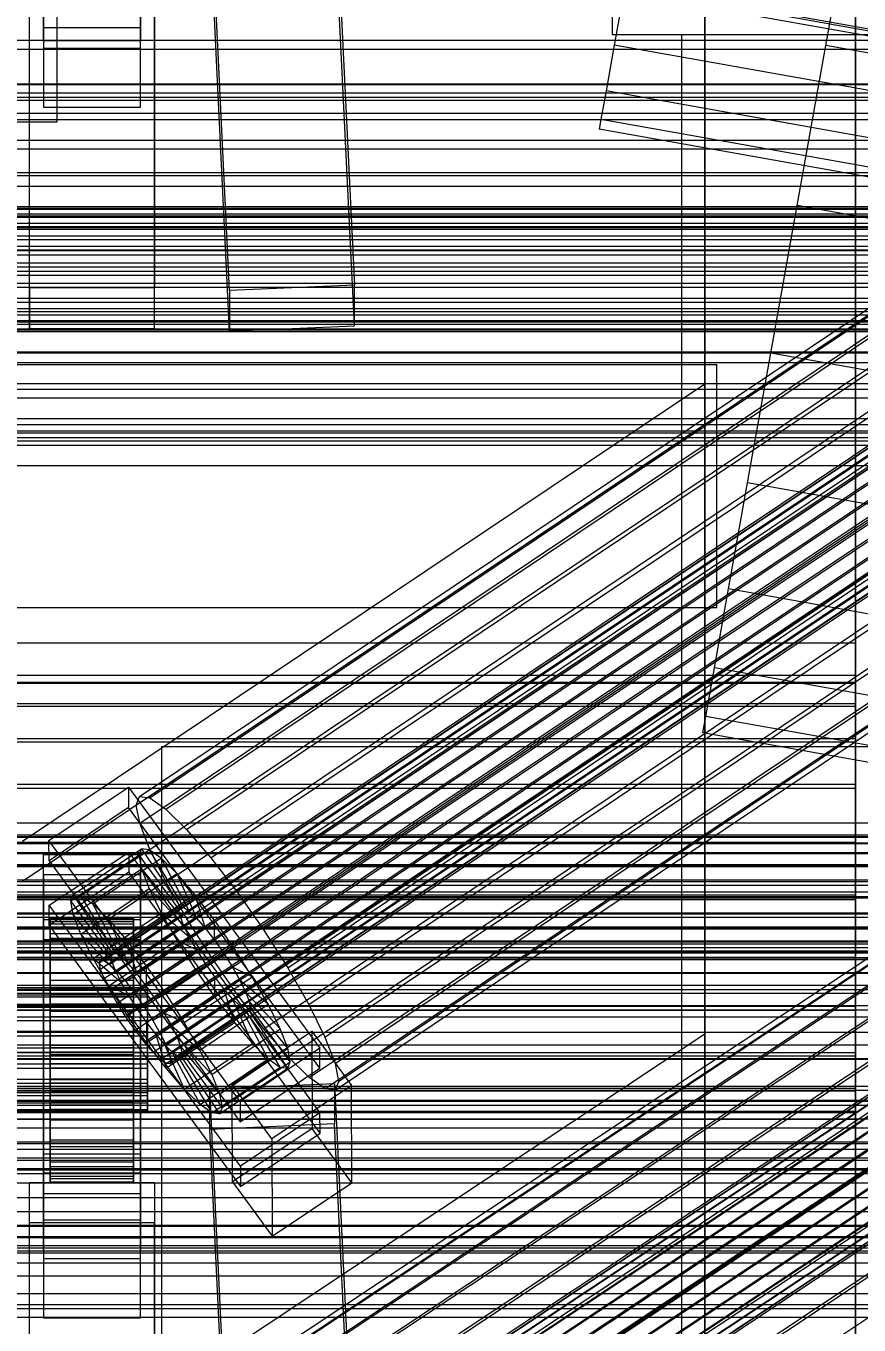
# Model space of a CAD drawing. Header units: millimetres. Extents: x -191664 to 191490, y -197311 to 10263.
# Drawn here: x 130.5 to 250.5, y -29468.4 to -29281.2 of the extents above; entities that cross this region are included whole.
import ezdxf

# ---------------------------------------------------------------- set-up
doc = ezdxf.new("R2010")
doc.units = ezdxf.units.MM
for name, color, linetype, lineweight in [('COTAS_USUARIO', 1, 'Continuous', 0), ('frontal_briquetadora', 7, 'Continuous', 0), ('frontal_C01', 7, 'Continuous', 0), ('frontal_C02', 7, 'Continuous', 0), ('frontal_C02-briq', 7, 'Continuous', 0), ('frontal_C03', 7, 'Continuous', 0), ('frontal_dos-mix', 7, 'Continuous', 0), ('frontal_secador', 7, 'Continuous', 0)]:
    doc.layers.add(name, color=color, linetype=linetype, lineweight=lineweight)
doc.dimstyles.new('PLANTA_100', dxfattribs={"dimtxt": 250, "dimasz": 150, "dimexe": 150, "dimexo": 80, "dimgap": 100, "dimtad": 1, "dimtih": 1, "dimtoh": 1, "dimdec": 1, "dimdsep": 46, "dimcen": 0.09, "dimclrd": 1, "dimclre": 1, "dimclrt": 1, "dimadec": 0, "dimazin": 0, "dimtfac": 1, "dimtdec": 4, "dimtofl": 0, "dimtmove": 0, "dimatfit": 3, "dimfxl": 1, "dimtolj": 1, "dimtzin": 0, "dimarcsym": 0})

# ---------------------------------------------------------------- blocks, each defined once
blk = doc.blocks.new('*D116')
at = {"layer": 'COTAS_USUARIO', "color": 1, "lineweight": -2, "transparency": 16777216}
for p, q in [((1200, -29000), (1200, -28850)), ((80, -29150), (1350, -29150)), ((80, -29430), (1350, -29430)), ((1200, -29580), (1200, -29730))]:
    blk.add_line(p, q, dxfattribs=at)
at = {"layer": 'COTAS_USUARIO', "color": 1, "transparency": 16777216}
for points in [[(1175, -29000), (1225, -29000), (1200, -29150)], [(1175, -29580), (1225, -29580), (1200, -29430)]]:
    blk.add_solid(points, dxfattribs=at)
at = {"layer": 'Defpoints', "color": 0, "transparency": 16777216}
for p in [(0, -29150), (0, -29430), (1200, -29430)]:
    blk.add_point(p, dxfattribs=at)
blk = doc.blocks.new('*D117')
at = {"layer": 'COTAS_USUARIO', "color": 1, "lineweight": -2, "transparency": 16777216}
for p, q in [((1200, -29280), (1200, -29130)), ((80, -29430), (1350, -29430)), ((80, -29710), (1350, -29710)), ((1200, -29860), (1200, -30010))]:
    blk.add_line(p, q, dxfattribs=at)
at = {"layer": 'COTAS_USUARIO', "color": 1, "transparency": 16777216}
for points in [[(1175, -29280), (1225, -29280), (1200, -29430)], [(1175, -29860), (1225, -29860), (1200, -29710)]]:
    blk.add_solid(points, dxfattribs=at)
at = {"layer": 'Defpoints', "color": 0, "transparency": 16777216}
for p in [(0, -29430), (0, -29710), (1200, -29710)]:
    blk.add_point(p, dxfattribs=at)
blk = doc.blocks.new('*D118')
at = {"layer": 'COTAS_USUARIO', "color": 1, "lineweight": -2, "transparency": 16777216}
for p, q in [((1200, -29560), (1200, -29410)), ((80, -29710), (1350, -29710)), ((80, -29990), (1350, -29990)), ((1200, -30140), (1200, -30290))]:
    blk.add_line(p, q, dxfattribs=at)
at = {"layer": 'COTAS_USUARIO', "color": 1, "transparency": 16777216}
for points in [[(1175, -29560), (1225, -29560), (1200, -29710)], [(1175, -30140), (1225, -30140), (1200, -29990)]]:
    blk.add_solid(points, dxfattribs=at)
at = {"layer": 'Defpoints', "color": 0, "transparency": 16777216}
for p in [(0, -29710), (0, -29990), (1200, -29990)]:
    blk.add_point(p, dxfattribs=at)

msp = doc.modelspace()

# ---------------------------------------------------------------- linework, layer by layer
at = {"layer": 'frontal_briquetadora', "color": 253, "true_color": 0xa8b8bb}
msp.add_line((345, -29332.75), (-305, -29332.75), dxfattribs=at)
at = {"layer": 'frontal_C01', "color": 251, "true_color": 0x586d65}
for p, q in [((250, -31735.76), (250, -28680.37)), ((250, -28685.1), (250, -31740.5))]:
    msp.add_line(p, q, dxfattribs=at)
at = {"layer": 'frontal_C01', "color": 139, "true_color": 0x345e4e}
for p, q in [((228.3, -29426.45), (228.3, -29114.26)), ((228.3, -29119.95), (228.3, -29432.13)), ((228.3, -29426.45), (130, -29491.69)), ((228.3, -29738.63), (228.3, -29426.45)), ((228.3, -29426.45), (228.3, -29432.13)), ((130, -29497.38), (228.3, -29432.13)), ((228.3, -29432.13), (228.3, -29744.32))]:
    msp.add_line(p, q, dxfattribs=at)
at = {"layer": 'frontal_C01', "color": 139, "true_color": 0x354b57}
for p, q in [((425, -29283.32), (-425, -29283.32)), ((-425, -29294.69), (425, -29294.69)), ((-450, -29413.43), (450, -29413.43)), ((450, -29426.23), (-450, -29426.23)), ((450, -29446.58), (-450, -29446.58)), ((-450, -29459.39), (450, -29459.39))]:
    msp.add_line(p, q, dxfattribs=at)
at = {"layer": 'frontal_C01', "color": 252, "true_color": 0x83939a}
for p, q in [((146.87, -29485.09), (331.18, -29362.76)), ((148.32, -29485.09), (332.63, -29362.76)), ((146.38, -29486.52), (330.69, -29364.19)), ((150.63, -29486.54), (334.94, -29364.21)), ((146.89, -29489.3), (331.2, -29366.97)), ((153.64, -29489.33), (337.95, -29367)), ((148.35, -29493.23), (332.66, -29370.9)), ((157.15, -29493.27), (341.46, -29370.94)), ((150.67, -29498.04), (334.98, -29375.71)), ((345.23, -29375.76), (160.92, -29498.09)), ((153.69, -29503.42), (338, -29381.09)), ((164.69, -29503.47), (349, -29381.14)), ((157.21, -29508.98), (341.52, -29386.65)), ((168.21, -29509.04), (352.52, -29386.71)), ((160.98, -29514.36), (345.29, -29392.03)), ((171.23, -29514.41), (355.54, -29392.08)), ((164.75, -29519.18), (349.06, -29396.85)), ((173.55, -29519.23), (357.86, -29396.89))]:
    msp.add_line(p, q, dxfattribs=at)
at = {"layer": 'frontal_C01', "color": 9, "true_color": 0xbac6cb}
for p, q in [((141.22, -29508.52), (355.02, -29366.62)), ((141.73, -29508.53), (355.53, -29366.62)), ((141.04, -29509.03), (354.84, -29367.13)), ((141.22, -29510.01), (355.02, -29368.11)), ((142.55, -29509.04), (356.35, -29367.13)), ((143.62, -29510.03), (357.42, -29368.12)), ((141.74, -29511.41), (355.54, -29369.5)), ((144.86, -29511.42), (358.66, -29369.52)), ((142.56, -29513.11), (356.36, -29371.21)), ((360, -29371.23), (146.2, -29513.13)), ((143.64, -29515.02), (357.43, -29373.11)), ((147.53, -29515.04), (361.33, -29373.13)), ((144.88, -29516.99), (358.68, -29375.08)), ((148.78, -29517.01), (362.58, -29375.1)), ((146.22, -29518.89), (360.02, -29376.99)), ((149.85, -29518.91), (363.65, -29377.01)), ((147.55, -29520.6), (361.35, -29378.7)), ((150.67, -29520.62), (364.47, -29378.71)), ((148.8, -29522), (362.6, -29380.1)), ((149.86, -29522.99), (363.66, -29381.08)), ((150.68, -29523.5), (364.48, -29381.6)), ((151.19, -29522.01), (364.99, -29380.11)), ((151.2, -29523.5), (364.99, -29381.6)), ((151.37, -29523), (365.17, -29381.09))]:
    msp.add_line(p, q, dxfattribs=at)
at = {"layer": 'frontal_C02', "color": 251, "true_color": 0x586d65}
for p, q in [((250, -31767.54), (250, -28976.99)), ((250, -28981.77), (250, -31772.31))]:
    msp.add_line(p, q, dxfattribs=at)
at = {"layer": 'frontal_C02', "color": 139, "true_color": 0x345e4e}
for p, q in [((228.3, -29332.83), (228.3, -29158.45)), ((228.3, -29164.19), (228.3, -29338.57)), ((228.3, -29332.83), (130, -29398.69)), ((228.3, -29617.65), (228.3, -29332.83)), ((228.3, -29332.83), (228.3, -29338.57)), ((130, -29404.43), (228.3, -29338.57)), ((228.3, -29338.57), (228.3, -29623.39))]:
    msp.add_line(p, q, dxfattribs=at)
at = {"layer": 'frontal_C02', "color": 139, "true_color": 0x354b57}
for p, q in [((133, -29281.47), (133, -29235.56)), ((147, -29235.56), (147, -29281.47)), ((133, -29238.48), (133, -29284.39)), ((147, -29284.39), (147, -29238.48)), ((159.83, -29319.34), (156.96, -29259.96)), ((174.94, -29259.16), (177.81, -29318.54)), ((159.83, -29325.18), (156.96, -29265.8)), ((177.81, -29324.39), (174.94, -29265.01)), ((133, -29283.35), (133, -29269.32)), ((147, -29269.32), (147, -29283.35)), ((131, -29318.94), (131, -29273.41)), ((149, -29273.41), (149, -29318.94)), ((133, -29278.89), (133, -29292.92)), ((147, -29292.92), (147, -29278.89)), ((131, -29324.78), (131, -29279.26)), ((149, -29324.78), (149, -29279.26)), ((147, -29281.47), (133, -29281.47)), ((133, -29281.47), (133, -29284.39)), ((147, -29284.39), (147, -29281.47)), ((147, -29283.35), (133, -29283.35)), ((133, -29283.35), (133, -29292.92)), ((133, -29284.39), (147, -29284.39)), ((147, -29292.92), (147, -29283.35)), ((133, -29292.92), (147, -29292.92)), ((-425, -29313.48), (425, -29313.48)), ((149, -29318.94), (131, -29318.94)), ((131, -29318.94), (131, -29324.78)), ((149, -29324.78), (149, -29318.94)), ((177.81, -29318.54), (159.83, -29319.34)), ((159.83, -29319.34), (159.83, -29325.18)), ((177.81, -29324.39), (177.81, -29318.54)), ((425, -29324.96), (-425, -29324.96)), ((131, -29324.78), (149, -29324.78)), ((159.83, -29325.18), (177.81, -29324.39)), ((425, -29328.33), (-425, -29328.33)), ((-425, -29339.8), (425, -29339.8)), ((133.81, -29398.54), (145.28, -29390.86)), ((145.28, -29390.86), (145.29, -29393.78)), ((145.28, -29390.86), (172.81, -29428.45)), ((145.29, -29393.78), (133.82, -29401.46)), ((172.82, -29431.37), (145.29, -29393.78)), ((133.82, -29401.46), (133.81, -29398.54)), ((161.34, -29436.14), (133.81, -29398.54)), ((133, -29403.51), (133, -29400.59)), ((133, -29400.59), (147, -29400.59)), ((133, -29446.49), (133, -29400.59)), ((133.85, -29407.89), (145.32, -29400.21)), ((145.32, -29400.21), (145.33, -29403.13)), ((145.32, -29400.21), (172.85, -29437.8)), ((147, -29400.59), (147, -29403.51)), ((147, -29400.59), (147, -29446.49)), ((133.82, -29401.46), (161.35, -29439.06)), ((147, -29403.51), (133, -29403.51)), ((133, -29403.51), (133, -29449.42)), ((145.33, -29403.13), (133.86, -29410.82)), ((172.86, -29440.73), (145.33, -29403.13)), ((147, -29449.42), (147, -29403.51)), ((133.86, -29410.82), (133.85, -29407.89)), ((161.38, -29445.49), (133.85, -29407.89)), ((133, -29412.86), (133, -29409.94)), ((133, -29409.94), (147, -29409.94)), ((133, -29455.85), (133, -29409.94)), ((147, -29409.94), (147, -29412.86)), ((147, -29409.94), (147, -29455.85)), ((133.86, -29410.82), (161.39, -29448.41)), ((147, -29412.86), (133, -29412.86)), ((133, -29412.86), (133, -29458.77)), ((147, -29458.77), (147, -29412.86)), ((160.19, -29433.69), (171.66, -29426.01)), ((171.66, -29426.01), (171.72, -29440.04)), ((171.66, -29426.01), (177.39, -29433.84)), ((172.81, -29428.45), (161.34, -29436.14)), ((172.82, -29431.37), (172.81, -29428.45)), ((161.35, -29439.06), (172.82, -29431.37)), ((156.96, -29434.34), (174.94, -29433.54)), ((160.25, -29447.72), (160.19, -29433.69)), ((165.93, -29441.52), (160.19, -29433.69)), ((177.39, -29433.84), (165.93, -29441.52)), ((174.94, -29433.54), (174.94, -29439.39)), ((174.94, -29433.54), (177.81, -29492.92)), ((177.45, -29447.87), (177.39, -29433.84)), ((156.96, -29440.18), (156.96, -29434.34)), ((159.83, -29493.72), (156.96, -29434.34)), ((161.34, -29436.14), (161.35, -29439.06)), ((172.85, -29437.8), (161.38, -29445.49)), ((172.86, -29440.73), (172.85, -29437.8)), ((174.94, -29439.39), (156.96, -29440.18)), ((177.81, -29498.77), (174.94, -29439.39)), ((159.83, -29499.56), (156.96, -29440.18)), ((171.72, -29440.04), (160.25, -29447.72)), ((161.39, -29448.41), (172.86, -29440.73)), ((165.93, -29441.52), (165.98, -29455.55)), ((177.45, -29447.87), (171.72, -29440.04)), ((133, -29457.73), (133, -29443.7)), ((133, -29443.7), (147, -29443.7)), ((133, -29453.27), (133, -29443.7)), ((147, -29443.7), (147, -29457.73)), ((147, -29443.7), (147, -29453.27)), ((161.38, -29445.49), (161.39, -29448.41)), ((147, -29446.49), (133, -29446.49)), ((133, -29446.49), (133, -29449.42)), ((147, -29449.42), (147, -29446.49)), ((131, -29453.64), (131, -29447.8)), ((131, -29447.8), (149, -29447.8)), ((131, -29493.32), (131, -29447.8)), ((149, -29447.8), (149, -29453.64)), ((149, -29447.8), (149, -29493.32)), ((160.25, -29447.72), (165.98, -29455.55)), ((165.98, -29455.55), (177.45, -29447.87)), ((133, -29449.42), (147, -29449.42)), ((149, -29453.64), (131, -29453.64)), ((131, -29499.16), (131, -29453.64)), ((147, -29453.27), (133, -29453.27)), ((133, -29453.27), (133, -29467.3)), ((147, -29467.3), (147, -29453.27)), ((149, -29499.16), (149, -29453.64)), ((147, -29455.85), (133, -29455.85)), ((133, -29455.85), (133, -29458.77)), ((147, -29458.77), (147, -29455.85)), ((147, -29457.73), (133, -29457.73)), ((133, -29457.73), (133, -29467.3)), ((147, -29467.3), (147, -29457.73)), ((133, -29458.77), (147, -29458.77)), ((133, -29467.3), (147, -29467.3))]:
    msp.add_line(p, q, dxfattribs=at)
at = {"layer": 'frontal_C02', "color": 252, "true_color": 0x83939a}
for p, q in [((146.87, -29392.23), (331.18, -29268.74)), ((148.32, -29392.42), (332.63, -29268.94)), ((146.38, -29393.47), (330.69, -29269.99)), ((150.63, -29394.05), (334.94, -29270.56)), ((146.89, -29396.07), (331.2, -29272.59)), ((153.64, -29396.99), (337.95, -29273.5)), ((148.35, -29399.85), (332.66, -29276.36)), ((157.15, -29401.04), (341.46, -29277.56)), ((150.67, -29404.55), (334.98, -29281.06)), ((345.23, -29282.46), (160.92, -29405.94)), ((153.69, -29409.85), (338, -29286.36)), ((164.69, -29411.34), (349, -29287.86)), ((-311.15, -29290.83), (311.15, -29290.83)), ((-311.15, -29291.47), (311.15, -29291.47)), ((-311.15, -29291.92), (311.15, -29291.92)), ((157.21, -29415.38), (341.52, -29291.9)), ((-311.15, -29293.79), (311.15, -29293.79)), ((168.21, -29416.88), (352.52, -29293.4)), ((-311.15, -29294.67), (311.15, -29294.67)), ((-311.15, -29297.64), (311.15, -29297.64)), ((160.98, -29420.79), (345.29, -29297.3)), ((-311.15, -29298.89), (311.15, -29298.89)), ((171.23, -29422.18), (355.54, -29298.7)), ((-311.15, -29302.76), (311.15, -29302.76)), ((164.75, -29425.68), (349.06, -29302.2)), ((-311.15, -29304.29), (311.15, -29304.29)), ((173.55, -29426.88), (357.86, -29303.4)), ((168.26, -29429.74), (352.57, -29306.25)), ((311.15, -29308.79), (-311.15, -29308.79)), ((175.02, -29430.66), (359.33, -29307.17)), ((-311.15, -29310.5), (311.15, -29310.5)), ((171.28, -29432.68), (355.58, -29309.19)), ((175.52, -29433.26), (359.83, -29309.77)), ((173.58, -29434.3), (357.89, -29310.82)), ((175.03, -29434.5), (359.34, -29311.02)), ((-311.15, -29315.33), (311.15, -29315.33)), ((-311.15, -29317.1), (311.15, -29317.1)), ((-311.15, -29321.93), (311.15, -29321.93)), ((-311.15, -29323.64), (311.15, -29323.64)), ((-311.15, -29328.14), (311.15, -29328.14)), ((-311.15, -29329.67), (311.15, -29329.67)), ((-311.15, -29333.54), (311.15, -29333.54)), ((-311.15, -29334.79), (311.15, -29334.79)), ((-311.15, -29337.76), (311.15, -29337.76)), ((-311.15, -29338.64), (311.15, -29338.64)), ((-311.15, -29340.51), (311.15, -29340.51)), ((-311.15, -29340.96), (311.15, -29340.96)), ((-311.15, -29341.6), (311.15, -29341.6)), ((146.38, -29393.47), (146.87, -29392.23)), ((146.87, -29392.23), (148.32, -29392.42)), ((148.32, -29392.42), (150.63, -29394.05)), ((146.89, -29396.07), (146.38, -29393.47)), ((150.63, -29394.05), (153.64, -29396.99)), ((148.35, -29399.85), (146.89, -29396.07)), ((153.64, -29396.99), (157.15, -29401.04)), ((150.67, -29404.55), (148.35, -29399.85)), ((157.15, -29401.04), (160.92, -29405.94)), ((153.69, -29409.85), (150.67, -29404.55)), ((160.92, -29405.94), (164.69, -29411.34)), ((157.21, -29415.38), (153.69, -29409.85)), ((164.69, -29411.34), (168.21, -29416.88)), ((160.98, -29420.79), (157.21, -29415.38)), ((168.21, -29416.88), (171.23, -29422.18)), ((164.75, -29425.68), (160.98, -29420.79)), ((171.23, -29422.18), (173.55, -29426.88)), ((168.26, -29429.74), (164.75, -29425.68)), ((173.55, -29426.88), (175.02, -29430.66)), ((171.28, -29432.68), (168.26, -29429.74)), ((175.02, -29430.66), (175.52, -29433.26)), ((173.58, -29434.3), (171.28, -29432.68)), ((175.03, -29434.5), (173.58, -29434.3)), ((175.52, -29433.26), (175.03, -29434.5))]:
    msp.add_line(p, q, dxfattribs=at)
at = {"layer": 'frontal_C02', "color": 9, "true_color": 0xbac6cb}
for p, q in [((141.04, -29416.19), (354.84, -29272.95)), ((141.22, -29415.75), (355.02, -29272.51)), ((141.73, -29415.82), (355.53, -29272.58)), ((142.55, -29416.4), (356.35, -29273.16)), ((141.22, -29417.11), (355.02, -29273.87)), ((141.74, -29418.45), (355.54, -29275.21)), ((143.62, -29417.44), (357.42, -29274.2)), ((142.56, -29420.12), (356.36, -29276.88)), ((144.86, -29418.88), (358.66, -29275.64)), ((143.64, -29422), (357.43, -29278.75)), ((360, -29277.37), (146.2, -29420.61)), ((144.88, -29423.96), (358.68, -29280.72)), ((147.53, -29422.53), (361.33, -29279.28)), ((146.22, -29425.87), (360.02, -29282.63)), ((148.78, -29424.49), (362.58, -29281.25)), ((147.55, -29427.61), (361.35, -29284.37)), ((149.85, -29426.37), (363.65, -29283.12)), ((148.8, -29429.04), (362.6, -29285.8)), ((150.67, -29428.03), (364.47, -29284.79)), ((151.19, -29429.37), (364.99, -29286.13)), ((149.86, -29430.09), (363.66, -29286.84)), ((150.68, -29430.66), (364.48, -29287.42)), ((151.2, -29430.73), (364.99, -29287.49)), ((151.37, -29430.29), (365.17, -29287.05)), ((-440, -29307.22), (440, -29307.22)), ((-440, -29307.45), (440, -29307.45)), ((-440, -29307.61), (440, -29307.61)), ((-440, -29308.27), (440, -29308.27)), ((-440, -29308.58), (440, -29308.58)), ((-440, -29309.63), (440, -29309.63)), ((-440, -29310.08), (440, -29310.08)), ((-440, -29311.45), (440, -29311.45)), ((-440, -29311.99), (440, -29311.99)), ((440, -29313.58), (-440, -29313.58)), ((-440, -29314.19), (440, -29314.19)), ((-440, -29315.9), (440, -29315.9)), ((-440, -29316.53), (440, -29316.53)), ((-440, -29318.24), (440, -29318.24)), ((-440, -29318.84), (440, -29318.84)), ((-440, -29320.44), (440, -29320.44)), ((-440, -29320.98), (440, -29320.98)), ((-440, -29322.35), (440, -29322.35)), ((-440, -29322.8), (440, -29322.8)), ((-440, -29323.85), (440, -29323.85)), ((-440, -29324.16), (440, -29324.16)), ((-440, -29324.82), (440, -29324.82)), ((-440, -29324.98), (440, -29324.98)), ((-440, -29325.21), (440, -29325.21)), ((141.04, -29416.19), (141.22, -29415.75)), ((141.22, -29417.11), (141.04, -29416.19)), ((141.22, -29415.75), (141.73, -29415.82)), ((141.74, -29418.45), (141.22, -29417.11)), ((141.73, -29415.82), (142.55, -29416.4)), ((142.55, -29416.4), (143.62, -29417.44)), ((143.62, -29417.44), (144.86, -29418.88)), ((142.56, -29420.12), (141.74, -29418.45)), ((144.86, -29418.88), (146.2, -29420.61)), ((-148, -29419.73), (148, -29419.73)), ((-148, -29419.95), (148, -29419.95)), ((-148, -29420.12), (148, -29420.12)), ((-148, -29420.78), (148, -29420.78)), ((-148, -29421.09), (148, -29421.09)), ((143.64, -29422), (142.56, -29420.12)), ((146.2, -29420.61), (147.53, -29422.53)), ((148, -29419.95), (148, -29419.73)), ((148, -29419.73), (148, -29420.12)), ((148, -29420.78), (148, -29419.95)), ((148, -29420.12), (148, -29421.09)), ((148, -29422.14), (148, -29420.78)), ((148, -29421.09), (148, -29422.58)), ((-148, -29422.14), (148, -29422.14)), ((-148, -29422.58), (148, -29422.58)), ((144.88, -29423.96), (143.64, -29422)), ((147.53, -29422.53), (148.78, -29424.49)), ((148, -29423.95), (148, -29422.14)), ((148, -29422.58), (148, -29424.5)), ((-148, -29423.95), (148, -29423.95)), ((-148, -29424.5), (148, -29424.5)), ((146.22, -29425.87), (144.88, -29423.96)), ((148, -29426.09), (148, -29423.95)), ((148, -29424.5), (148, -29426.7)), ((148.78, -29424.49), (149.85, -29426.37)), ((148, -29426.09), (-148, -29426.09)), ((-148, -29426.7), (148, -29426.7)), ((147.55, -29427.61), (146.22, -29425.87)), ((148, -29428.41), (148, -29426.09)), ((148, -29426.7), (148, -29429.04)), ((149.85, -29426.37), (150.67, -29428.03)), ((-148, -29428.41), (148, -29428.41)), ((148.8, -29429.04), (147.55, -29427.61)), ((148, -29430.75), (148, -29428.41)), ((150.67, -29428.03), (151.19, -29429.37)), ((-148, -29429.04), (148, -29429.04)), ((148, -29429.04), (148, -29431.35)), ((149.86, -29430.09), (148.8, -29429.04)), ((150.68, -29430.66), (149.86, -29430.09)), ((151.19, -29429.37), (151.37, -29430.29)), ((151.37, -29430.29), (151.2, -29430.73)), ((-148, -29430.75), (148, -29430.75)), ((-148, -29431.35), (148, -29431.35)), ((148, -29432.95), (148, -29430.75)), ((148, -29431.35), (148, -29433.49)), ((151.2, -29430.73), (150.68, -29430.66)), ((-148, -29432.95), (148, -29432.95)), ((-148, -29433.49), (148, -29433.49)), ((148, -29434.86), (148, -29432.95)), ((148, -29433.49), (148, -29435.3)), ((-148, -29434.86), (148, -29434.86)), ((-148, -29435.3), (148, -29435.3)), ((148, -29436.36), (148, -29434.86)), ((148, -29435.3), (148, -29436.67)), ((-148, -29436.36), (148, -29436.36)), ((-148, -29436.67), (148, -29436.67)), ((-148, -29437.33), (148, -29437.33)), ((-148, -29437.49), (148, -29437.49)), ((-148, -29437.72), (148, -29437.72)), ((148, -29437.33), (148, -29436.36)), ((148, -29436.67), (148, -29437.49)), ((148, -29437.72), (148, -29437.33)), ((148, -29437.49), (148, -29437.72))]:
    msp.add_line(p, q, dxfattribs=at)
at = {"layer": 'frontal_C02', "color": 155, "true_color": 0x617580}
for p, q in [((137.31, -29406.33), (147.14, -29399.75)), ((138.4, -29406.48), (148.23, -29399.89)), ((147.14, -29399.75), (146.78, -29400.68)), ((148.23, -29399.89), (147.14, -29399.75)), ((147.14, -29399.75), (152.69, -29408.07)), ((149.95, -29401.11), (148.23, -29399.89)), ((148.23, -29399.89), (153.2, -29408.14)), ((136.95, -29407.26), (146.78, -29400.68)), ((140.12, -29407.7), (149.95, -29401.11)), ((146.78, -29400.68), (152.51, -29408.51)), ((146.78, -29400.68), (147.15, -29402.62)), ((152.21, -29403.31), (149.95, -29401.11)), ((149.95, -29401.11), (154.02, -29408.71)), ((137.32, -29409.21), (147.15, -29402.62)), ((142.38, -29409.89), (152.21, -29403.31)), ((147.15, -29402.62), (152.69, -29409.43)), ((147.15, -29402.62), (148.25, -29405.45)), ((154.83, -29406.34), (152.21, -29403.31)), ((152.21, -29403.31), (155.08, -29409.76)), ((138.42, -29412.03), (148.25, -29405.45)), ((148.25, -29405.45), (153.21, -29410.77)), ((148.25, -29405.45), (149.99, -29408.96)), ((136.95, -29407.26), (137.31, -29406.33)), ((142.68, -29415.1), (136.95, -29407.26)), ((137.32, -29409.21), (136.95, -29407.26)), ((142.86, -29414.65), (137.31, -29406.33)), ((137.31, -29406.33), (138.4, -29406.48)), ((143.37, -29414.72), (138.4, -29406.48)), ((138.4, -29406.48), (140.12, -29407.7)), ((144.19, -29415.3), (140.12, -29407.7)), ((140.12, -29407.7), (142.38, -29409.89)), ((152.69, -29408.07), (142.86, -29414.65)), ((145, -29412.93), (154.83, -29406.34)), ((152.51, -29408.51), (152.69, -29408.07)), ((152.69, -29408.07), (153.2, -29408.14)), ((157.65, -29410.01), (154.83, -29406.34)), ((154.83, -29406.34), (156.33, -29411.19)), ((134, -29419.73), (134, -29409.73)), ((134, -29409.73), (134, -29410.21)), ((134, -29409.73), (146, -29409.73)), ((134, -29410.55), (134, -29409.73)), ((142.86, -29416.02), (137.32, -29409.21)), ((138.42, -29412.03), (137.32, -29409.21)), ((140.16, -29415.55), (149.99, -29408.96)), ((145.26, -29416.34), (142.38, -29409.89)), ((142.38, -29409.89), (145, -29412.93)), ((152.51, -29408.51), (142.68, -29415.1)), ((152.69, -29409.43), (142.86, -29416.02)), ((153.2, -29408.14), (143.37, -29414.72)), ((154.02, -29408.71), (144.19, -29415.3)), ((155.08, -29409.76), (145.26, -29416.34)), ((146, -29410.21), (146, -29409.73)), ((146, -29409.73), (146, -29419.73)), ((146, -29409.73), (146, -29410.55)), ((149.99, -29408.96), (154.03, -29412.43)), ((149.99, -29408.96), (152.25, -29412.93)), ((152.69, -29409.43), (152.51, -29408.51)), ((153.21, -29410.77), (152.69, -29409.43)), ((153.2, -29408.14), (154.02, -29408.71)), ((154.02, -29408.71), (155.08, -29409.76)), ((155.08, -29409.76), (156.33, -29411.19)), ((134, -29419.95), (134, -29410.21)), ((134, -29410.21), (134, -29411.95)), ((134, -29410.21), (146, -29410.21)), ((134, -29420.12), (134, -29410.55)), ((134, -29410.55), (146, -29410.55)), ((134, -29412.61), (134, -29410.55)), ((153.21, -29410.77), (143.38, -29417.36)), ((146, -29411.95), (146, -29410.21)), ((146, -29410.21), (146, -29419.95)), ((146, -29410.55), (146, -29420.12)), ((146, -29410.55), (146, -29412.61)), ((156.33, -29411.19), (146.5, -29417.78)), ((157.65, -29410.01), (147.82, -29416.59)), ((154.03, -29412.43), (153.21, -29410.77)), ((156.33, -29411.19), (157.66, -29412.93)), ((157.66, -29412.93), (157.65, -29410.01)), ((160.47, -29414.05), (157.65, -29410.01)), ((134, -29420.78), (134, -29411.95)), ((134, -29411.95), (134, -29414.83)), ((134, -29411.95), (146, -29411.95)), ((134, -29421.09), (134, -29412.61)), ((134, -29412.61), (146, -29412.61)), ((134, -29415.76), (134, -29412.61)), ((143.38, -29417.36), (138.42, -29412.03)), ((140.16, -29415.55), (138.42, -29412.03)), ((142.42, -29419.51), (152.25, -29412.93)), ((154.03, -29412.43), (144.2, -29419.02)), ((146.5, -29417.78), (145, -29412.93)), ((145, -29412.93), (147.82, -29416.59)), ((146, -29414.83), (146, -29411.95)), ((146, -29411.95), (146, -29420.78)), ((146, -29412.61), (146, -29421.09)), ((146, -29412.61), (146, -29415.76)), ((147.83, -29419.51), (157.66, -29412.93)), ((152.25, -29412.93), (155.1, -29414.31)), ((152.25, -29412.93), (154.88, -29417.07)), ((155.1, -29414.31), (154.03, -29412.43)), ((157.66, -29412.93), (159, -29414.84)), ((134, -29422.14), (134, -29414.83)), ((134, -29414.83), (134, -29418.66)), ((134, -29414.83), (146, -29414.83)), ((144.2, -29419.02), (140.16, -29415.55)), ((142.42, -29419.51), (140.16, -29415.55)), ((142.86, -29414.65), (142.68, -29415.1)), ((142.68, -29415.1), (142.86, -29416.02)), ((143.37, -29414.72), (142.86, -29414.65)), ((144.19, -29415.3), (143.37, -29414.72)), ((145.26, -29416.34), (144.19, -29415.3)), ((155.1, -29414.31), (145.27, -29420.9)), ((146, -29418.66), (146, -29414.83)), ((146, -29414.83), (146, -29422.14)), ((159, -29414.84), (149.17, -29421.43)), ((150.64, -29420.63), (160.47, -29414.05)), ((156.35, -29416.27), (155.1, -29414.31)), ((160.47, -29414.05), (159, -29414.84)), ((159, -29414.84), (160.25, -29416.8)), ((163.1, -29418.19), (160.47, -29414.05)), ((134, -29422.58), (134, -29415.76)), ((134, -29415.76), (146, -29415.76)), ((134, -29419.8), (134, -29415.76)), ((142.86, -29416.02), (143.38, -29417.36)), ((143.38, -29417.36), (144.2, -29419.02)), ((145.05, -29423.66), (154.88, -29417.07)), ((146.5, -29417.78), (145.26, -29416.34)), ((146, -29415.76), (146, -29422.58)), ((146, -29415.76), (146, -29419.8)), ((156.35, -29416.27), (146.52, -29422.86)), ((147.82, -29416.59), (147.83, -29419.51)), ((147.82, -29416.59), (150.64, -29420.63)), ((160.25, -29416.8), (150.42, -29423.39)), ((154.88, -29417.07), (156.35, -29416.27)), ((154.88, -29417.07), (157.7, -29421.11)), ((157.69, -29418.19), (156.35, -29416.27)), ((163.1, -29418.19), (160.25, -29416.8)), ((160.25, -29416.8), (161.32, -29418.68)), ((134, -29423.95), (134, -29418.66)), ((134, -29418.66), (134, -29423.17)), ((134, -29418.66), (146, -29418.66)), ((144.2, -29419.02), (145.27, -29420.9)), ((146, -29423.17), (146, -29418.66)), ((146, -29418.66), (146, -29423.95)), ((147.83, -29419.51), (146.5, -29417.78)), ((157.69, -29418.19), (147.86, -29424.77)), ((161.32, -29418.68), (151.49, -29425.27)), ((153.27, -29424.78), (163.1, -29418.19)), ((157.7, -29421.11), (157.69, -29418.19)), ((159.02, -29419.92), (157.69, -29418.19)), ((165.37, -29422.15), (161.32, -29418.68)), ((161.32, -29418.68), (162.14, -29420.35)), ((165.37, -29422.15), (163.1, -29418.19)), ((134, -29419.95), (134, -29419.73)), ((146, -29419.73), (134, -29419.73)), ((134, -29419.73), (134, -29420.12)), ((134, -29424.5), (134, -29419.8)), ((134, -29419.8), (146, -29419.8)), ((134, -29424.45), (134, -29419.8)), ((134, -29420.78), (134, -29419.95)), ((146, -29419.95), (134, -29419.95)), ((146, -29420.12), (134, -29420.12)), ((134, -29420.12), (134, -29421.09)), ((134, -29422.14), (134, -29420.78)), ((146, -29420.78), (134, -29420.78)), ((146, -29421.09), (134, -29421.09)), ((134, -29421.09), (134, -29422.58)), ((145.27, -29420.9), (142.42, -29419.51)), ((145.05, -29423.66), (142.42, -29419.51)), ((145.27, -29420.9), (146.52, -29422.86)), ((146, -29419.73), (146, -29419.95)), ((146, -29420.12), (146, -29419.73)), ((146, -29419.8), (146, -29424.5)), ((146, -29419.8), (146, -29424.45)), ((146, -29419.95), (146, -29420.78)), ((146, -29421.09), (146, -29420.12)), ((146, -29420.78), (146, -29422.14)), ((146, -29422.58), (146, -29421.09)), ((149.17, -29421.43), (147.83, -29419.51)), ((147.87, -29427.7), (157.7, -29421.11)), ((149.17, -29421.43), (150.64, -29420.63)), ((159.02, -29419.92), (149.19, -29426.51)), ((150.64, -29420.63), (153.27, -29424.78)), ((162.14, -29420.35), (152.31, -29426.93)), ((157.7, -29421.11), (160.52, -29424.77)), ((160.52, -29424.77), (159.02, -29419.92)), ((160.27, -29421.36), (159.02, -29419.92)), ((167.1, -29425.67), (162.14, -29420.35)), ((162.14, -29420.35), (162.66, -29421.69)), ((134, -29423.95), (134, -29422.14)), ((146, -29422.14), (134, -29422.14)), ((146, -29422.58), (134, -29422.58)), ((134, -29422.58), (134, -29424.5)), ((146.52, -29422.86), (145.05, -29423.66)), ((146, -29422.14), (146, -29423.95)), ((146, -29424.5), (146, -29422.58)), ((146.52, -29422.86), (147.86, -29424.77)), ((150.42, -29423.39), (149.17, -29421.43)), ((160.27, -29421.36), (150.44, -29427.95)), ((161.33, -29422.4), (151.5, -29428.99)), ((162.15, -29422.98), (152.32, -29429.56)), ((162.66, -29421.69), (152.83, -29428.27)), ((162.66, -29423.05), (152.83, -29429.63)), ((162.84, -29422.61), (153.01, -29429.19)), ((155.54, -29428.74), (165.37, -29422.15)), ((163.14, -29427.81), (160.27, -29421.36)), ((161.33, -29422.4), (160.27, -29421.36)), ((165.4, -29430.01), (161.33, -29422.4)), ((162.15, -29422.98), (161.33, -29422.4)), ((167.12, -29431.22), (162.15, -29422.98)), ((162.66, -29423.05), (162.15, -29422.98)), ((168.2, -29428.49), (162.66, -29421.69)), ((162.66, -29421.69), (162.84, -29422.61)), ((162.84, -29422.61), (162.66, -29423.05)), ((168.21, -29431.37), (162.66, -29423.05)), ((168.57, -29430.44), (162.84, -29422.61)), ((167.1, -29425.67), (165.37, -29422.15)), ((134, -29423.17), (134, -29426.09)), ((146, -29423.17), (134, -29423.17)), ((134, -29423.17), (134, -29428.06)), ((134, -29426.09), (134, -29423.95)), ((146, -29423.95), (134, -29423.95)), ((134, -29426.7), (134, -29424.45)), ((134, -29424.45), (146, -29424.45)), ((134, -29429.38), (134, -29424.45)), ((146, -29424.5), (134, -29424.5)), ((134, -29424.5), (134, -29426.7)), ((147.87, -29427.7), (145.05, -29423.66)), ((146, -29426.09), (146, -29423.17)), ((146, -29428.06), (146, -29423.17)), ((146, -29423.95), (146, -29426.09)), ((146, -29424.45), (146, -29426.7)), ((146, -29424.45), (146, -29429.38)), ((146, -29426.7), (146, -29424.5)), ((147.86, -29424.77), (147.87, -29427.7)), ((147.86, -29424.77), (149.19, -29426.51)), ((151.49, -29425.27), (150.42, -29423.39)), ((150.42, -29423.39), (153.27, -29424.78)), ((150.69, -29431.36), (160.52, -29424.77)), ((153.27, -29424.78), (155.54, -29428.74)), ((160.52, -29424.77), (163.14, -29427.81)), ((134, -29426.09), (146, -29426.09)), ((134, -29428.41), (134, -29426.09)), ((146, -29426.7), (134, -29426.7)), ((134, -29426.7), (134, -29429.04)), ((146, -29426.09), (146, -29428.41)), ((146, -29429.04), (146, -29426.7)), ((149.19, -29426.51), (150.69, -29431.36)), ((149.19, -29426.51), (150.44, -29427.95)), ((152.31, -29426.93), (151.49, -29425.27)), ((151.49, -29425.27), (155.54, -29428.74)), ((157.27, -29432.25), (167.1, -29425.67)), ((168.2, -29428.49), (167.1, -29425.67)), ((134, -29428.41), (134, -29428.06)), ((134, -29428.06), (134, -29433)), ((134, -29428.06), (146, -29428.06)), ((134, -29430.75), (134, -29428.41)), ((146, -29428.41), (134, -29428.41)), ((146, -29433), (146, -29428.06)), ((146, -29428.06), (146, -29428.41)), ((146, -29428.41), (146, -29430.75)), ((150.69, -29431.36), (147.87, -29427.7)), ((150.44, -29427.95), (153.31, -29434.39)), ((150.44, -29427.95), (151.5, -29428.99)), ((152.83, -29428.27), (152.31, -29426.93)), ((152.31, -29426.93), (157.27, -29432.25)), ((153.01, -29429.19), (152.83, -29428.27)), ((152.83, -29428.27), (158.37, -29435.08)), ((153.31, -29434.39), (163.14, -29427.81)), ((158.37, -29435.08), (168.2, -29428.49)), ((163.14, -29427.81), (165.4, -29430.01)), ((168.57, -29430.44), (168.2, -29428.49)), ((134, -29429.04), (134, -29429.38)), ((146, -29429.04), (134, -29429.04)), ((134, -29429.04), (134, -29431.35)), ((134, -29429.38), (146, -29429.38)), ((134, -29434.28), (134, -29429.38)), ((146, -29429.38), (146, -29429.04)), ((146, -29431.35), (146, -29429.04)), ((146, -29429.38), (146, -29434.28)), ((151.5, -29428.99), (155.57, -29436.59)), ((151.5, -29428.99), (152.32, -29429.56)), ((152.32, -29429.56), (157.29, -29437.81)), ((152.32, -29429.56), (152.83, -29429.63)), ((152.83, -29429.63), (153.01, -29429.19)), ((152.83, -29429.63), (158.38, -29437.95)), ((153.01, -29429.19), (158.74, -29437.02)), ((155.54, -29428.74), (157.27, -29432.25)), ((155.57, -29436.59), (165.4, -29430.01)), ((158.74, -29437.02), (168.57, -29430.44)), ((165.4, -29430.01), (167.12, -29431.22)), ((168.21, -29431.37), (168.57, -29430.44)), ((134, -29432.95), (134, -29430.75)), ((134, -29430.75), (134, -29433)), ((146, -29430.75), (134, -29430.75)), ((134, -29431.35), (134, -29434.28)), ((146, -29431.35), (134, -29431.35)), ((134, -29431.35), (134, -29433.49)), ((146, -29433), (146, -29430.75)), ((146, -29430.75), (146, -29432.95)), ((146, -29434.28), (146, -29431.35)), ((146, -29433.49), (146, -29431.35)), ((153.31, -29434.39), (150.69, -29431.36)), ((157.27, -29432.25), (158.37, -29435.08)), ((157.29, -29437.81), (167.12, -29431.22)), ((158.38, -29437.95), (168.21, -29431.37)), ((167.12, -29431.22), (168.21, -29431.37)), ((134, -29434.86), (134, -29432.95)), ((134, -29432.95), (134, -29437.64)), ((146, -29432.95), (134, -29432.95)), ((134, -29433), (134, -29437.64)), ((134, -29433), (146, -29433)), ((134, -29433.49), (134, -29438.79)), ((146, -29433.49), (134, -29433.49)), ((134, -29433.49), (134, -29435.3)), ((134, -29434.28), (146, -29434.28)), ((134, -29438.79), (134, -29434.28)), ((146, -29437.64), (146, -29432.95)), ((146, -29432.95), (146, -29434.86)), ((146, -29437.64), (146, -29433)), ((146, -29438.79), (146, -29433.49)), ((146, -29435.3), (146, -29433.49)), ((146, -29434.28), (146, -29438.79)), ((134, -29436.36), (134, -29434.86)), ((134, -29434.86), (134, -29441.68)), ((146, -29434.86), (134, -29434.86)), ((134, -29435.3), (134, -29442.62)), ((146, -29435.3), (134, -29435.3)), ((134, -29435.3), (134, -29436.67)), ((146, -29441.68), (146, -29434.86)), ((146, -29434.86), (146, -29436.36)), ((146, -29442.62), (146, -29435.3)), ((146, -29436.67), (146, -29435.3)), ((155.57, -29436.59), (153.31, -29434.39)), ((158.37, -29435.08), (158.74, -29437.02)), ((134, -29437.33), (134, -29436.36)), ((134, -29436.36), (134, -29444.84)), ((146, -29436.36), (134, -29436.36)), ((134, -29436.67), (134, -29445.5)), ((146, -29436.67), (134, -29436.67)), ((134, -29436.67), (134, -29437.49)), ((134, -29437.72), (134, -29437.33)), ((134, -29437.33), (134, -29446.89)), ((146, -29437.33), (134, -29437.33)), ((134, -29437.49), (134, -29447.23)), ((146, -29437.49), (134, -29437.49)), ((134, -29437.49), (134, -29437.72)), ((134, -29437.64), (134, -29441.68)), ((134, -29437.64), (146, -29437.64)), ((134, -29437.72), (134, -29447.71)), ((146, -29437.72), (134, -29437.72)), ((146, -29444.84), (146, -29436.36)), ((146, -29436.36), (146, -29437.33)), ((146, -29445.5), (146, -29436.67)), ((146, -29437.49), (146, -29436.67)), ((146, -29446.89), (146, -29437.33)), ((146, -29437.33), (146, -29437.72)), ((146, -29447.23), (146, -29437.49)), ((146, -29437.72), (146, -29437.49)), ((146, -29441.68), (146, -29437.64)), ((146, -29447.71), (146, -29437.72)), ((157.29, -29437.81), (155.57, -29436.59)), ((158.38, -29437.95), (157.29, -29437.81)), ((158.74, -29437.02), (158.38, -29437.95)), ((134, -29438.79), (146, -29438.79)), ((134, -29442.62), (134, -29438.79)), ((146, -29438.79), (146, -29442.62)), ((134, -29441.68), (134, -29444.84)), ((134, -29441.68), (146, -29441.68)), ((146, -29444.84), (146, -29441.68)), ((134, -29442.62), (146, -29442.62)), ((134, -29445.5), (134, -29442.62)), ((146, -29442.62), (146, -29445.5)), ((134, -29444.84), (134, -29446.89)), ((134, -29444.84), (146, -29444.84)), ((134, -29445.5), (146, -29445.5)), ((134, -29447.23), (134, -29445.5)), ((146, -29446.89), (146, -29444.84)), ((146, -29445.5), (146, -29447.23)), ((134, -29446.89), (134, -29447.71)), ((134, -29446.89), (146, -29446.89)), ((134, -29447.23), (146, -29447.23)), ((134, -29447.71), (134, -29447.23)), ((146, -29447.71), (146, -29446.89)), ((146, -29447.23), (146, -29447.71)), ((134, -29447.71), (146, -29447.71))]:
    msp.add_line(p, q, dxfattribs=at)
at = {"layer": 'frontal_C02-briq', "color": 253, "true_color": 0x98adb8}
msp.add_line((320, -29332.75), (-280, -29332.75), dxfattribs=at)
at = {"layer": 'frontal_C03', "color": 251, "true_color": 0x586d65}
for p, q in [((250, -31246.31), (250, -28596.31)), ((250, -28601.12), (250, -31251.12))]:
    msp.add_line(p, q, dxfattribs=at)
at = {"layer": 'frontal_C03', "color": 139, "true_color": 0x345e4e}
for p, q in [((250, -29370.12), (250, -29106.2)), ((250, -29111.98), (250, -29375.9)), ((250, -29370.12), (0, -29370.12)), ((250, -29634.04), (250, -29370.12)), ((250, -29370.12), (250, -29375.9)), ((0, -29375.9), (250, -29375.9)), ((250, -29375.9), (250, -29639.82))]:
    msp.add_line(p, q, dxfattribs=at)
at = {"layer": 'frontal_C03', "color": 139, "true_color": 0x354b57}
for p, q in [((-450, -29283.23), (450, -29283.23)), ((430, -29284.58), (-430, -29284.58)), ((430, -29289.58), (-430, -29289.58)), ((430, -29339.58), (-430, -29339.58)), ((430, -29344.58), (-430, -29344.58)), ((-450, -29455.73), (450, -29455.73)), ((450, -29467.29), (-450, -29467.29))]:
    msp.add_line(p, q, dxfattribs=at)
at = {"layer": 'frontal_C03', "color": 252, "true_color": 0x83939a}
for p, q in [((-250, -29374.72), (250, -29374.72)), ((-250, -29375.72), (250, -29375.72)), ((-250, -29375.9), (250, -29375.9)), ((250, -29375.72), (250, -29374.72)), ((250, -29374.72), (250, -29375.9)), ((250, -29378.83), (250, -29375.72)), ((250, -29375.9), (250, -29379.18)), ((-250, -29378.83), (250, -29378.83)), ((-250, -29379.18), (250, -29379.18)), ((250, -29383.85), (250, -29378.83)), ((250, -29379.18), (250, -29384.34)), ((-250, -29383.85), (250, -29383.85)), ((-250, -29384.34), (250, -29384.34)), ((250, -29390.42), (250, -29383.85)), ((250, -29384.34), (250, -29391.02)), ((-250, -29390.42), (250, -29390.42)), ((-250, -29391.02), (250, -29391.02)), ((250, -29398.1), (250, -29390.42)), ((250, -29391.02), (250, -29398.77)), ((250, -29398.1), (-250, -29398.1)), ((250, -29406.37), (250, -29398.1)), ((-250, -29398.77), (250, -29398.77)), ((250, -29398.77), (250, -29407.07)), ((-250, -29406.37), (250, -29406.37)), ((-250, -29407.07), (250, -29407.07)), ((250, -29414.66), (250, -29406.37)), ((250, -29407.07), (250, -29415.34)), ((-250, -29414.66), (250, -29414.66)), ((-250, -29415.34), (250, -29415.34)), ((250, -29422.42), (250, -29414.66)), ((250, -29415.34), (250, -29423.02)), ((-250, -29422.42), (250, -29422.42)), ((-250, -29423.02), (250, -29423.02)), ((250, -29429.1), (250, -29422.42)), ((250, -29423.02), (250, -29429.59)), ((-250, -29429.1), (250, -29429.1)), ((-250, -29429.59), (250, -29429.59)), ((250, -29434.25), (250, -29429.1)), ((250, -29429.59), (250, -29434.6)), ((-250, -29434.25), (250, -29434.25)), ((250, -29437.54), (250, -29434.25)), ((-250, -29434.6), (250, -29434.6)), ((250, -29434.6), (250, -29437.72)), ((-250, -29437.54), (250, -29437.54)), ((-250, -29437.72), (250, -29437.72)), ((250, -29438.72), (250, -29437.54)), ((250, -29437.72), (250, -29438.72)), ((-250, -29438.72), (250, -29438.72))]:
    msp.add_line(p, q, dxfattribs=at)
at = {"layer": 'frontal_C03', "color": 9, "true_color": 0xbac6cb}
for p, q in [((-268, -29397.72), (268, -29397.72)), ((-268, -29398), (268, -29398)), ((-268, -29398.05), (268, -29398.05)), ((-268, -29398.87), (268, -29398.87)), ((-268, -29398.97), (268, -29398.97)), ((-268, -29400.28), (268, -29400.28)), ((-268, -29400.42), (268, -29400.42)), ((-268, -29402.13), (268, -29402.13)), ((-268, -29402.3), (268, -29402.3)), ((268, -29404.29), (-268, -29404.29)), ((-268, -29404.48), (268, -29404.48)), ((-268, -29406.62), (268, -29406.62)), ((-268, -29406.82), (268, -29406.82)), ((-268, -29408.95), (268, -29408.95)), ((-268, -29409.14), (268, -29409.14)), ((-268, -29411.13), (268, -29411.13)), ((-268, -29411.3), (268, -29411.3)), ((-268, -29413.01), (268, -29413.01)), ((-268, -29413.15), (268, -29413.15)), ((-268, -29414.46), (268, -29414.46)), ((-268, -29414.56), (268, -29414.56)), ((-268, -29415.39), (268, -29415.39)), ((-268, -29415.44), (268, -29415.44)), ((-268, -29415.72), (268, -29415.72))]:
    msp.add_line(p, q, dxfattribs=at)
at = {"layer": 'frontal_dos-mix', "color": 8, "true_color": 0x71848d}
for p, q in [((215, -29282.5), (215, -29237.5)), ((285, -29282.5), (215, -29282.5)), ((150, -29385), (150, -29500)), ((150, -29385), (350, -29385))]:
    msp.add_line(p, q, dxfattribs=at)
at = {"layer": 'frontal_dos-mix', "color": 9, "true_color": 0xb9c5c9}
for p, q in [((245.71, -29284.01), (250, -29260)), ((241.58, -29307.09), (245.71, -29284.01)), ((1895.71, -29579.01), (245.71, -29284.01)), ((237.78, -29328.36), (241.58, -29307.09)), ((1891.58, -29602.09), (241.58, -29307.09)), ((234.44, -29347.01), (237.78, -29328.36)), ((1887.78, -29623.36), (237.78, -29328.36)), ((231.71, -29362.31), (234.44, -29347.01)), ((1884.44, -29642.01), (234.44, -29347.01)), ((229.67, -29373.68), (231.71, -29362.31)), ((1881.71, -29657.31), (231.71, -29362.31)), ((228.42, -29380.68), (229.67, -29373.68)), ((1879.67, -29668.68), (229.67, -29373.68)), ((228, -29383.05), (228.42, -29380.68)), ((1878.42, -29675.68), (228.42, -29380.68)), ((1878, -29678.05), (228, -29383.05))]:
    msp.add_line(p, q, dxfattribs=at)
at = {"layer": 'frontal_dos-mix', "color": 139, "true_color": 0x344b58}
for p, q in [((1945.35, -29585.46), (167.38, -29267.58)), ((1945.48, -29584.72), (167.51, -29266.84)), ((275, -29282.5), (225, -29282.5)), ((225, -31980), (225, -29282.5))]:
    msp.add_line(p, q, dxfattribs=at)
at = {"layer": 'frontal_dos-mix', "color": 55, "true_color": 0xb2944d}
for p, q in [((216.77, -29275.39), (215.24, -29283.95)), ((275.84, -29285.95), (216.77, -29275.39)), ((215.24, -29283.95), (214.07, -29290.53)), ((274.3, -29294.51), (215.24, -29283.95)), ((214.07, -29290.53), (213.33, -29294.66)), ((273.13, -29301.09), (214.07, -29290.53)), ((213.33, -29294.66), (213.08, -29296.06)), ((272.39, -29305.22), (213.33, -29294.66)), ((272.14, -29306.62), (213.08, -29296.06))]:
    msp.add_line(p, q, dxfattribs=at)
at = {"layer": 'frontal_secador', "color": 142, "true_color": 0x159eb4}
for p, q in [((135, -29295), (135, -29005)), ((-135, -29295), (135, -29295))]:
    msp.add_line(p, q, dxfattribs=at)
at = {"layer": 'frontal_secador', "color": 253, "true_color": 0xa4b0b5}
for p, q in [((1250, -29289.71), (-1250, -29289.71)), ((1250, -29302.35), (-1250, -29302.35)), ((1250, -29310.29), (-1250, -29310.29)), ((1250, -29313), (-1250, -29313)), ((1250, -29434), (-1250, -29434)), ((1250, -29434.55), (-1250, -29434.55)), ((1250, -29436.14), (-1250, -29436.14)), ((1250, -29436.71), (-1250, -29436.71)), ((1250, -29438.69), (-1250, -29438.69)), ((1320, -29442), (-1320, -29442)), ((1320, -29442.27), (-1320, -29442.27)), ((1320, -29443.07), (-1320, -29443.07)), ((1250, -29442), (-1250, -29442)), ((1320, -29444.34), (-1320, -29444.34)), ((1250, -29444.65), (-1250, -29444.65)), ((1320, -29446), (-1320, -29446)), ((1250, -29445.86), (-1250, -29445.86)), ((1320, -29447.93), (-1320, -29447.93)), ((-1320, -29450), (1320, -29450)), ((-1250, -29450), (1250, -29450)), ((1320, -29452.07), (-1320, -29452.07)), ((1320, -29454), (-1320, -29454)), ((1250, -29454.14), (-1250, -29454.14)), ((1320, -29455.66), (-1320, -29455.66)), ((1320, -29456.93), (-1320, -29456.93)), ((1320, -29457.73), (-1320, -29457.73)), ((1320, -29458), (-1320, -29458)), ((1250, -29457.29), (-1250, -29457.29)), ((1250, -29458), (-1250, -29458)), ((1250, -29461.31), (-1250, -29461.31)), ((1250, -29463.86), (-1250, -29463.86)), ((1250, -29465.45), (-1250, -29465.45)), ((1250, -29466), (-1250, -29466))]:
    msp.add_line(p, q, dxfattribs=at)
at = {"layer": 'frontal_secador', "color": 251, "true_color": 0x536a64}
for p, q in [((-230, -29330), (230, -29330)), ((230, -29365), (230, -29330)), ((-230, -29365), (230, -29365))]:
    msp.add_line(p, q, dxfattribs=at)
at = {"layer": 'frontal_secador', "color": 254, "true_color": 0xd2d7cc}
for p, q in [((-1250, -29396), (1250, -29396)), ((1250, -29436), (-1250, -29436))]:
    msp.add_line(p, q, dxfattribs=at)
at = {"layer": 'frontal_secador', "color": 253, "true_color": 0xa8b3b5}
for p, q in [((-1250, -29402), (1250, -29402)), ((1250, -29406), (-1250, -29406)), ((1250, -29424), (-1250, -29424)), ((-1250, -29428), (1250, -29428)), ((1250, -29440), (-1250, -29440)), ((-1250, -29446), (1250, -29446))]:
    msp.add_line(p, q, dxfattribs=at)
at = {"layer": 'frontal_secador', "color": 9, "true_color": 0xc7cdbf}
for p, q in [((-1250, -29405), (1250, -29405)), ((-1250, -29406.66), (1250, -29406.66)), ((1250, -29409.66), (-1250, -29409.66)), ((-1250, -29411), (1250, -29411)), ((1250, -29414), (-1250, -29414)), ((-1250, -29414.73), (1250, -29414.73)), ((-1250, -29417.59), (1250, -29417.59)), ((1250, -29417.73), (-1250, -29417.73)), ((-1250, -29419.39), (1250, -29419.39)), ((-1250, -29420), (1250, -29420)), ((1250, -29420.59), (-1250, -29420.59)), ((1250, -29422.39), (-1250, -29422.39)), ((1250, -29423), (-1250, -29423))]:
    msp.add_line(p, q, dxfattribs=at)

# ---------------------------------------------------------------- dimensions: what is measured, and where the dimension line sits
at = {"layer": 'COTAS_USUARIO'}
for p1, p2, picture, middle in [((0, -29150), (0, -29430), '*D116', (1200, -29290)), ((0, -29430), (0, -29710), '*D117', (1200, -29570)), ((0, -29710), (0, -29990), '*D118', (1200, -29850))]:
    dim = msp.add_aligned_dim(p1=p1, p2=p2, distance=1200, dimstyle='PLANTA_100', dxfattribs=at)
    dim.commit()
    dim.dimension.update_dxf_attribs({"geometry": picture, "text_midpoint": middle})

doc.saveas('drawing.dxf')
